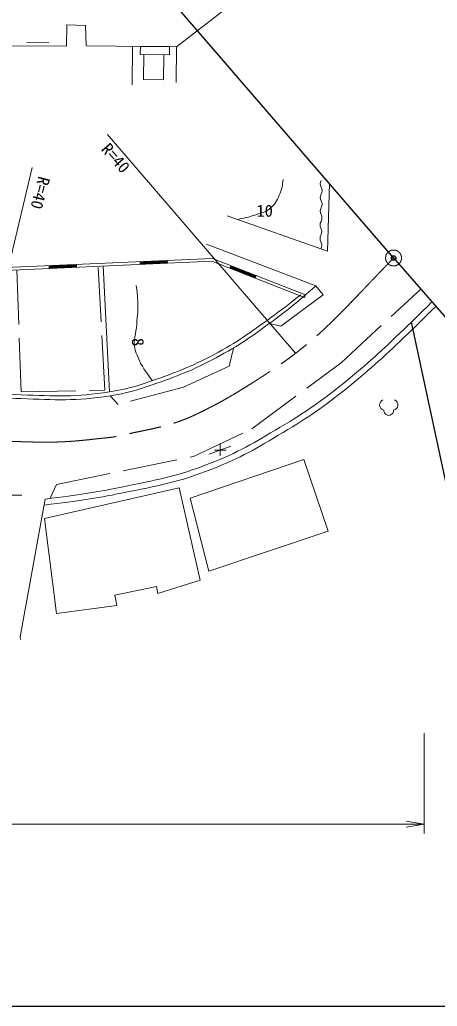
# Model space of a CAD drawing. Units: millimetres, scale not verified. Extents: x 40000 to 680000, y 20000 to 380000.
# Drawn here: x 518848 to 564706, y 205000 to 313332 of the extents above; entities that cross this region are included whole.
import ezdxf
from ezdxf.enums import TextEntityAlignment as Align

# ---------------------------------------------------------------- set-up
doc = ezdxf.new("R2010")
doc.units = ezdxf.units.MM
doc.header["$LTSCALE"] = 1000
doc.header["$PDMODE"] = 32
doc.header["$PDSIZE"] = 500
doc.linetypes.add('CHAIN', pattern=[18.5, 12, -1.5, 3.5, -1.5])
doc.linetypes.add('DASHED', pattern=[7.5, 6, -1.5])
for name, color, linetype, lineweight in [('M-BMK', 2, 'CHAIN', 13), ('M-BMK-OTRS', 5, 'Continuous', 25), ('M-STR-HTXT', 7, 'Continuous', 13), ('M-STR-STRC', 7, 'Continuous', 25), ('M-TTL-BAND', 7, 'Continuous', 25), ('M-WORK', 1, 'Continuous', 13)]:
    doc.layers.add(name, color=color, linetype=linetype, lineweight=lineweight)
doc.layers.add('M-OTRS', color=6, linetype='Continuous')
doc.styles.add('ＭＳ ゴシック', font='')
doc.styles.get('ＭＳ ゴシック').set_extended_font_data('MS Gothic')

# ---------------------------------------------------------------- blocks, each defined once
blk = doc.blocks.new('plus')
at = {"color": 0, "linetype": 'Continuous', "lineweight": -2}
for p, q in [((-1.25, 0), (1.25, 0)), ((0, -1.25), (0, 1.25))]:
    blk.add_line(p, q, dxfattribs=at)
blk = doc.blocks.new('open_arrow')
at = {"color": 0, "linetype": 'Continuous', "lineweight": -2}
blk.add_lwpolyline([(7.5, 1.25), (0, 0), (7.5, -1.25)], dxfattribs=at)

msp = doc.modelspace()

# ---------------------------------------------------------------- linework, layer by layer
at = {"layer": 'M-BMK'}
msp.add_circle((559907, 287170), 876, dxfattribs=at)
msp.add_open_spline([(559907, 287170), (553668, 280739), (551787, 278188), (545342, 274059), (542719, 272378), (541225, 271455), (538423, 270095), (535379, 268617), (533392, 268470), (530097, 267703), (528917, 267428), (528227, 267421), (527024, 267280), (522428, 266745), (520738, 266975), (515180, 267116)], degree=3, knots=[0, 0, 0, 0, 1, 1, 1, 2, 2, 2, 3, 3, 3, 4, 4, 4, 5, 5, 5, 5], dxfattribs=at)
at = {"layer": 'M-BMK-OTRS'}
for q in [(534483, 316658), (577334, 267157)]:
    msp.add_line((559907, 287170), q, dxfattribs=at)
at = {"layer": 'M-OTRS'}
msp.add_point((559907, 287170), dxfattribs=at)
at = {"layer": 'M-STR-HTXT'}
for p, q in [((528501, 300744), (549127, 276717)), ((520222, 297106), (513166, 267511)), ((563280, 234983), (563280, 223983)), ((437065, 224983), (563280, 224983))]:
    msp.add_line(p, q, dxfattribs=at)
at = {"layer": 'M-STR-STRC'}
msp.add_line((568376, 249807), (561863, 280135), dxfattribs=at)
at = {"layer": 'M-TTL-BAND'}
msp.add_line((40000, 205000), (579000, 205000), dxfattribs=at)
at = {"layer": 'M-WORK'}
for p, q in [((536073, 310369), (543201, 315893)), ((523994, 310440), (524018, 312762)), ((524018, 312762), (526082, 312715)), ((526082, 312715), (526129, 310463)), ((503566, 310510), (523994, 310440)), ((519634, 310816), (522032, 310805)), ((526129, 310463), (536073, 310369)), ((531241, 310415), (531215, 306194)), ((536073, 310369), (536047, 306429)), ((552658, 287929), (552861, 295342)), ((541646, 291799), (552658, 287929)), ((551352, 284094), (539375, 288691)), ((502083, 285431), (540008, 287120)), ((540008, 287120), (550235, 283109)), ((502339, 285142), (539958, 286817)), ((522070, 286321), (522084, 286022)), ((522073, 286261), (525070, 286395)), ((522076, 286201), (525073, 286335)), ((522078, 286141), (525075, 286275)), ((522081, 286082), (525078, 286215)), ((525081, 286155), (525067, 286455)), ((528001, 286299), (528704, 272467)), ((532060, 286766), (532074, 286466)), ((532063, 286706), (535060, 286840)), ((532066, 286646), (535063, 286780)), ((532068, 286586), (535066, 286720)), ((532071, 286526), (535068, 286660)), ((535071, 286600), (535057, 286900)), ((539958, 286817), (550125, 282830)), ((542030, 286327), (541920, 286048)), ((541942, 286104), (544735, 285008)), ((541964, 286160), (544757, 285064)), ((541986, 286215), (544779, 285120)), ((542008, 286271), (544801, 285176)), ((544713, 284952), (544823, 285232)), ((550235, 283109), (550125, 282830)), ((539648, 265633), (542041, 266501)), ((518008, 261135), (519066, 261120)), ((521561, 258578), (536361, 261932)), ((536361, 261932), (538683, 251776)), ((518887, 245584), (521646, 260701)), ((522898, 248117), (521561, 258578)), ((538683, 251776), (534015, 250322)), ((533875, 251096), (529301, 250135)), ((534015, 250322), (533875, 251096)), ((529301, 250135), (529512, 249009)), ((529512, 249009), (522898, 248117)), ((518934, 245280), (518887, 245584))]:
    msp.add_line(p, q, dxfattribs=at)
for points in [[(535302, 310377), (532102, 310407), (532093, 309511), (535293, 309481)], [(532477, 309507), (534677, 309486), (534651, 306747), (532451, 306768)], [(537556, 260782), (550046, 265039), (552726, 257175), (539603, 252786)]]:
    msp.add_lwpolyline(points, close=True, dxfattribs=at)
at = {"layer": 'M-WORK', "linetype": 'DASHED'}
for points in [[(518515, 285858), (519016, 272474), (528194, 272661), (527440, 286237)], [(551352, 284094), (552176, 283138), (547532, 279698), (546328, 279979)], [(522175, 260801), (522878, 262279), (537919, 265384), (544345, 268409), (554143, 275671), (562895, 283738)], [(542341, 277274), (541856, 275304), (536821, 272990), (529660, 271082), (528764, 272046)]]:
    msp.add_lwpolyline(points, dxfattribs=at)
at = {"layer": 'M-WORK'}
for centre, radius, start, end in [((552616, 295309), 753, 149.78617, 209.51184), ((551306, 294567), 753, 329.78617, 29.51184), ((552607, 293809), 753, 149.78617, 209.51184), ((552598, 292309), 753, 149.78617, 209.51184), ((551296, 293067), 753, 329.78617, 29.51184), ((551287, 291567), 753, 329.78617, 29.51184), ((552589, 290809), 753, 149.78617, 209.51184), ((551278, 290067), 753, 329.78617, 29.51184), ((552580, 289309), 753, 149.78617, 209.51184), ((551269, 288567), 753, 329.78617, 29.51184), ((558974, 271040), 599, 113.44836, 257.2818), ((559777, 271040), 599, 282.7182, 66.55164), ((559376, 270424), 534, 176.52859, 3.47141)]:
    msp.add_arc(centre, radius, start, end, dxfattribs=at)
for points, knots in [([(542772, 291403), (543515, 291539), (543753, 291598), (544364, 291790), (545224, 292061), (545803, 292125), (546475, 292728), (547010, 293209), (547178, 293628), (547436, 294300), (547649, 294854), (547698, 295109), (547788, 295777)], [0, 0, 0, 0, 1, 1, 1, 2, 2, 2, 3, 3, 3, 4, 4, 4, 4]), ([(503915, 274402), (507123, 273512), (508075, 273268), (510787, 272754), (513953, 272154), (515753, 271842), (518974, 271726), (522797, 271589), (524988, 271429), (528764, 272046), (530600, 272345), (531624, 272606), (533378, 273226), (536190, 274220), (537782, 274793), (540407, 276208), (542979, 277594), (544335, 278539), (546679, 280283), (548569, 281689), (549212, 282222), (551352, 284094)], [0, 0, 0, 0, 1, 1, 1, 2, 2, 2, 3, 3, 3, 4, 4, 4, 5, 5, 5, 6, 6, 6, 7, 7, 7, 7]), ([(531628, 284150), (531753, 283415), (531775, 283181), (531816, 282555), (531884, 281512), (531761, 280925), (531699, 279881), (531636, 278826), (531286, 278221), (531488, 277184), (531562, 276800), (531688, 276607), (531839, 276246), (532286, 275181), (532604, 274840), (533385, 273726)], [0, 0, 0, 0, 1, 1, 1, 2, 2, 2, 3, 3, 3, 4, 4, 4, 5, 5, 5, 5]), ([(504550, 274804), (507476, 273918), (508369, 273679), (510867, 273171), (514002, 272533), (515796, 272270), (518993, 272150), (522786, 272008), (524959, 271855), (528704, 272467), (530509, 272762), (531517, 273018), (533242, 273628), (536028, 274614), (537596, 275201), (540208, 276583), (542772, 277940), (544089, 278923), (546435, 280629), (547739, 281577), (548184, 281902), (549719, 283131)], [0, 0, 0, 0, 1, 1, 1, 2, 2, 2, 3, 3, 3, 4, 4, 4, 5, 5, 5, 6, 6, 6, 7, 7, 7, 7]), ([(521526, 260042), (525614, 260530), (526812, 260696), (530155, 261374), (534032, 262160), (536257, 262542), (539943, 263981), (543152, 265234), (544828, 266250), (547784, 268020), (550663, 269744), (552232, 270811), (554841, 272922), (557572, 275132), (559008, 276487), (561544, 278917), (562726, 280050), (563120, 280422), (564536, 281854)], [0, 0, 0, 0, 1, 1, 1, 2, 2, 2, 3, 3, 3, 4, 4, 4, 5, 5, 5, 6, 6, 6, 6]), ([(521646, 260701), (525616, 261188), (526775, 261354), (530019, 262014), (533856, 262795), (536060, 263167), (539706, 264594), (542873, 265833), (544528, 266834), (547446, 268581), (550298, 270289), (551851, 271346), (554435, 273436), (557149, 275632), (558577, 276978), (561096, 279394), (562286, 280534), (562681, 280908), (564105, 282350)], [0, 0, 0, 0, 1, 1, 1, 2, 2, 2, 3, 3, 3, 4, 4, 4, 5, 5, 5, 6, 6, 6, 6])]:
    msp.add_open_spline(points, degree=3, knots=knots, dxfattribs=at)

# ---------------------------------------------------------------- block references
at = {"layer": 'M-STR-HTXT', "xscale": 267, "yscale": 267, "rotation": 180}
msp.add_blockref('open_arrow', (563280, 224983), dxfattribs=at)
at = {"layer": 'M-WORK', "xscale": 520, "yscale": 520}
msp.add_blockref('plus', (540879, 266079), dxfattribs=at)

# ---------------------------------------------------------------- texts
at = {"layer": 'M-STR-HTXT', "style": 'ＭＳ ゴシック'}
for rotation, p in [(311.112, (527419, 298800)), (255.379, (520541, 296320))]:
    msp.add_text('R=40', height=1320, rotation=rotation, dxfattribs=at).set_placement(p, align=Align.BOTTOM_LEFT)
at = {"layer": 'M-WORK', "style": 'ＭＳ ゴシック'}
msp.add_text('10', height=1320, dxfattribs=at).set_placement((544853, 291301), align=Align.BOTTOM_LEFT)
msp.add_text('8', height=1320, rotation=273.013, dxfattribs=at).set_placement((530758, 278331), align=Align.BOTTOM_LEFT)

doc.saveas('drawing.dxf')
